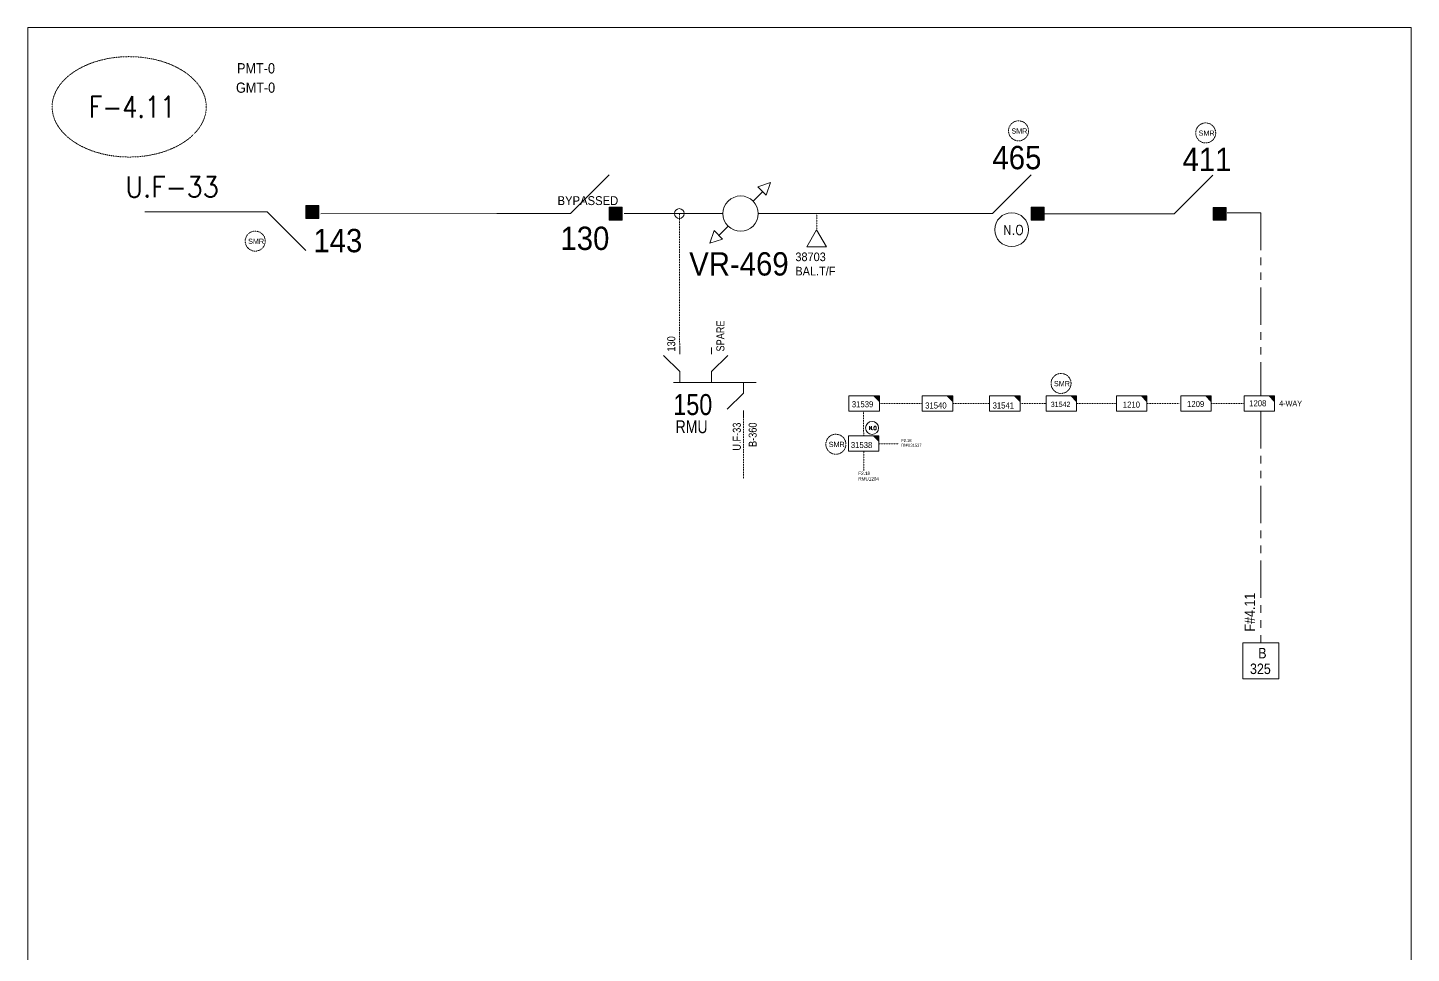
# Model space of a CAD drawing. Header units: metres. Extents: x 65984 to 144644, y -19036 to 23726.
# Drawn here: x 108281 to 110051, y 379 to 1564 of the extents above; entities that cross this region are included whole.
import ezdxf
from ezdxf.enums import TextEntityAlignment as Align

# ---------------------------------------------------------------- set-up
doc = ezdxf.new("R2010")
doc.units = ezdxf.units.M
doc.header["$MEASUREMENT"] = 0
doc.linetypes.add('( Phantom )', pattern=[2.5, 1.25, -0.25, 0.25, -0.25, 0.25, -0.25])
doc.linetypes.add('DGN Style 3', pattern=[0.013877, 0, -0.013877])
doc.layers.get('0').update_dxf_attribs({"color": 95, "lineweight": 40})
for name, color, linetype, lineweight in [('ABS', 7, 'Continuous', 40), ('ABS NUMBER', 112, 'Continuous', 30), ('d_eos', 111, 'Continuous', 40), ('d_eos no', 121, 'Continuous', 40), ('d_switch', 95, 'Continuous', 40), ('d_tf', 1, 'Continuous', 40), ('d_tf no', 6, 'Continuous', 40), ('d_ug cable', 95, 'Continuous', 40), ('d_unit sub', 7, 'Continuous', 40), ('FDR  2  19', 172, 'Continuous', 40), ('fedr no', 95, 'Continuous', 40), ('GRID STATION  04', 7, 'Continuous', 40), ('O H MAIN FEEDER', 4, 'Continuous', 100), ('REGULATOR', 5, 'Continuous', 40), ('SW N O', 114, 'Continuous', 30)]:
    doc.layers.add(name, color=color, linetype=linetype, lineweight=lineweight)
doc.styles.add('NASKHF', font='naskhf.shx', dxfattribs={"height": 8})
doc.styles.add('Style-Arial', font='arial.ttf')
doc.styles.add('Style-ENGINEERING', font='ENGINEERING.shx')
doc.styles.add('Style-msdefault', font='msdefault.shx')
doc.styles.add('Style-STANDARD', font='STANDARD.shx')

# ---------------------------------------------------------------- blocks, each defined once
blk = doc.blocks.new('ABS2_1_1')
at = {"color": 0, "linetype": 'ByBlock', "lineweight": -2, "ltscale": 500}
for q in [(-29900, 43500), (0, 0)]:
    blk.add_line((0, 13600), q, dxfattribs=at)
at = {"color": 0, "linetype": 'ByBlock', "lineweight": -2, "ltscale": 500, "flags": 128}
for points in [[(5000, 43600), (-5000, 43600), (-5000, 53600), (5000, 53600)], [(3791, 49653), (3791, 49653), (3791, 49653)]]:
    blk.add_lwpolyline(points, close=True, dxfattribs=at)
at = {"color": 0, "linetype": 'ByBlock', "lineweight": -2, "ltscale": 500}
for points in [[(5000, 43600), (-5000, 43600), (5000, 53600), (-5000, 53600)], [(3791, 49653), (3791, 49653), (3791, 49653)]]:
    blk.add_solid(points, dxfattribs=at)
blk = doc.blocks.new('*U2557')
at = {"layer": 'REGULATOR', "color": 7, "linetype": 'Continuous', "lineweight": 13}
for p, q in [((24, 25.1), (13.4, 14.5)), ((-14.9, -13.7), (-25.5, -24.4))]:
    blk.add_line(p, q, dxfattribs=at)
at = {"layer": 'REGULATOR', "color": 7, "linetype": 'Continuous', "lineweight": 13, "flags": 128}
for points in [[(29.5, 20), (34.4, 34.3), (20.1, 29.6)], [(-29.6, -20), (-34.4, -34.3), (-20.1, -29.5)]]:
    blk.add_lwpolyline(points, close=True, dxfattribs=at)
at = {"layer": 'REGULATOR', "color": 7, "linetype": 'Continuous', "lineweight": 13}
blk.add_circle((-0.8, 0.4), 20, dxfattribs=at)
blk = doc.blocks.new('TRA1_887')
at = {"layer": 'd_tf', "color": 121, "linetype": 'Continuous', "lineweight": 13, "ltscale": 0.001274, "flags": 128}
blk.add_lwpolyline([(10, -17), (0, 0), (-10, -17)], close=True, dxfattribs=at)
blk = doc.blocks.new('TRA1_886')
at = {"layer": 'd_tf', "color": 121, "linetype": 'Continuous', "lineweight": 13, "ltscale": 0.001274, "xscale": 1.000046566207833, "yscale": 1.000046566207833, "zscale": 1.000046566207833, "rotation": 180}
blk.add_blockref('TRA1_887', (0, 0), dxfattribs=at)
blk = doc.blocks.new('*U1430')
at = {"layer": 'SW N O', "color": 3, "lineweight": 13}
blk.add_circle((0, 0), 16.8, dxfattribs=at)
at = {"layer": 'SW N O', "color": 3, "lineweight": 13, "style": 'Style-STANDARD'}
blk.add_text('N.O', height=9.6, dxfattribs=at).set_placement((1.7, -0.2), align=Align.MIDDLE_CENTER)
blk = doc.blocks.new('TF_8')
at = {"color": 0, "linetype": 'ByBlock', "lineweight": -2}
blk.add_line((6.3, 4.95), (9.9, 1.35), dxfattribs=at)
blk.add_3dface([(-10.1, 4.95), (9.9, 4.95), (9.9, -5.05), (-10.1, -5.05)], dxfattribs=at)
blk = doc.blocks.new('exist.us-1000kva')
at = {"color": 0, "linetype": 'ByBlock', "lineweight": -2, "flags": 128}
blk.add_lwpolyline([(40, 12.9), (32.8, 20), (40, 20)], close=True, dxfattribs=at)
at = {"color": 0, "linetype": 'ByBlock', "lineweight": -2, "extrusion": (0, 0, -1)}
blk.add_solid([(-40, 12.9), (-32.8, 20), (-40, 20)], dxfattribs=at)
at = {"color": 0, "linetype": 'ByBlock', "lineweight": -2, "xscale": 2, "yscale": 2}
blk.add_blockref('TF_8', (20.2, 10.1), dxfattribs=at)
blk = doc.blocks.new('*U4137')
at = {"layer": 'SW N O', "color": 3, "lineweight": 13}
blk.add_circle((0, 0), 16.8, dxfattribs=at)
at = {"layer": 'SW N O', "color": 3, "lineweight": 13, "style": 'Style-STANDARD'}
blk.add_text('N.O', height=9.6, dxfattribs=at).set_placement((1.7, -0.2), align=Align.MIDDLE_CENTER)

msp = doc.modelspace()

# ---------------------------------------------------------------- linework, layer by layer
at = {"layer": 'd_eos', "color": 7, "linetype": 'Continuous', "lineweight": 13, "ltscale": 1.906077}
for p, q in [((109115.1, 1145.9), (109115.1, 1154.4)), ((109155.7, 1145.9), (109155.7, 1154.4)), ((109115.1, 1123.7), (109094.2, 1144)), ((109155.7, 1123.7), (109176.6, 1144)), ((109115.1, 1109.8), (109115.1, 1123.7)), ((109155.7, 1109.8), (109155.7, 1123.7)), ((109107.1, 1109.8), (109212.7, 1109.8)), ((109196.7, 1109.8), (109196.7, 1095.9)), ((109196.7, 1095.9), (109175.8, 1075.6)), ((109196.7, 1073.7), (109196.7, 1065.3))]:
    msp.add_line(p, q, dxfattribs=at)
at = {"layer": 'd_ug cable', "color": 121, "linetype": 'DGN Style 3', "lineweight": 13}
for p, q in [((109370.3, 1082.9), (109425.4, 1082.9)), ((109464, 1082.9), (109511.7, 1082.9)), ((109550.3, 1082.9), (109583.9, 1082.9)), ((109622.5, 1082.9), (109673.9, 1082.9)), ((109712.5, 1082.9), (109754.8, 1082.9)), ((109795, 1082.9), (109837.3, 1082.9)), ((109350.4, 1073), (109350.5, 1041.4)), ((109369.9, 1031.3), (109395.2, 1031.3)), ((109350.5, 1021.7), (109350.6, 996.4))]:
    msp.add_line(p, q, dxfattribs=at)
at = {"layer": 'd_ug cable', "color": 121, "linetype": 'DGN Style 3', "lineweight": 13, "flags": 128}
for points in [[(109114.8, 1171.1), (109114.8, 1325.8)], [(109290.5, 1305.6), (109290.5, 1325.8)], [(109115.1, 1154.4), (109114.8, 1171.1)]]:
    msp.add_lwpolyline(points, dxfattribs=at)
at = {"layer": 'd_ug cable', "color": 121, "linetype": '( Phantom )', "lineweight": 13, "ltscale": 38.229159, "flags": 128}
for points in [[(109858.7, 1326.8), (109858.7, 1092.4)], [(109858.7, 1073), (109858.7, 776.5)]]:
    msp.add_lwpolyline(points, dxfattribs=at)
at = {"layer": 'd_ug cable', "color": 2, "linetype": 'DGN Style 3', "lineweight": 13}
for centre in [(109548.7, 1431.6), (109788.2, 1428.9), (108571.8, 1290.5), (109603.1, 1108.4), (109314.9, 1030.6)]:
    msp.add_circle(centre, 12.8, dxfattribs=at)
at = {"layer": 'FDR  2  19', "color": 218, "linetype": 'DGN Style 3', "lineweight": 13, "flags": 128}
msp.add_lwpolyline([(109196.7, 1065.3), (109196.7, 986.8)], dxfattribs=at)
at = {"layer": 'fedr no', "color": 82, "linetype": 'DGN Style 3', "lineweight": 13, "true_color": 0x1dc70e}
msp.add_ellipse((108410.5, 1462.3), major_axis=(98.6, 0), ratio=0.651175, dxfattribs=at)
at = {"layer": 'GRID STATION  04', "color": 121, "linetype": 'Continuous', "lineweight": 13, "ltscale": 1.576523, "flags": 128}
msp.add_lwpolyline([(109835.6, 776.5), (109835.6, 730.3), (109881.8, 730.3), (109881.8, 776.5)], close=True, dxfattribs=at)
at = {"layer": 'O H MAIN FEEDER', "color": 140, "lineweight": 13, "ltscale": 0.861012, "flags": 128}
msp.add_lwpolyline([(110051.4, 1563.6), (108280.6, 1563.6), (108280.6, 250.6), (110051.4, 250.6)], close=True, dxfattribs=at)
at = {"layer": 'O H MAIN FEEDER', "color": 3, "lineweight": 13, "ltscale": 1.48783, "flags": 128}
msp.add_lwpolyline([(108573.1, 1327.9), (108430.3, 1327.9)], dxfattribs=at)
at = {"layer": 'O H MAIN FEEDER', "color": 121, "lineweight": 13, "ltscale": 1.48783, "flags": 128}
for points in [[(108655.9, 1325.6), (108881, 1325.8), (108881, 1325.8), (108955, 1325.8)], [(109043.8, 1325.8), (109170.5, 1325.8)], [(109215.6, 1325.8), (109503.9, 1325.8)], [(109581.5, 1325.3), (109725.3, 1325.3)], [(109815.7, 1326.8), (109858.7, 1326.8)]]:
    msp.add_lwpolyline(points, dxfattribs=at)
at = {"layer": 'O H MAIN FEEDER', "color": 121, "lineweight": 13, "ltscale": 1.48783}
msp.add_circle((109114.5, 1325.8), 6.23, dxfattribs=at)

# ---------------------------------------------------------------- block references
at = {"layer": 'ABS', "color": 7, "linetype": 'Continuous', "lineweight": 13, "ltscale": 2.476791, "xscale": 0.001659452222991476, "yscale": 0.001659452222991476, "zscale": 0.001098942225011945, "rotation": 269.9999999999997}
msp.add_blockref('ABS2_1_1', (108952.6, 1325.8), dxfattribs=at)
at = {"layer": 'ABS', "color": 2, "linetype": 'Continuous', "lineweight": 13, "ltscale": 2.476791, "xscale": 0.001659452222991476, "zscale": 0.001098942225011945}
for p, yscale, rotation in [((109492.6, 1325.8), 0.001659452222991476, 269.9999999999997), ((109725.3, 1325.4), 0.001659452222991476, 269.9999999999997), ((108564.3, 1327.9), -0.001659452222991477, 90.00000000000024)]:
    msp.add_blockref('ABS2_1_1', p, dxfattribs=dict(at, yscale=yscale, rotation=rotation))
at = {"layer": 'd_tf', "color": 121, "linetype": 'Continuous', "lineweight": 13, "ltscale": 0.001274, "xscale": 1.274305300040255, "yscale": 1.274305300040255, "zscale": 1.274305300040255, "rotation": 180}
msp.add_blockref('TRA1_886', (109290.3, 1304.9), dxfattribs=at)
at = {"layer": 'd_unit sub', "color": 121, "linetype": 'Continuous', "lineweight": 13, "xscale": 0.9751159164895046, "yscale": 0.9751159164895046, "zscale": 0.8307393886275162, "rotation": 359.9999999999999}
for p in [(109331.7, 1073), (109425.4, 1073), (109511.7, 1073), (109673.9, 1073), (109756.4, 1073), (109837.3, 1073)]:
    msp.add_blockref('exist.us-1000kva', p, dxfattribs=at)
at = {"layer": 'd_unit sub', "color": 2, "linetype": 'Continuous', "lineweight": 13, "xscale": 0.9751159164895046, "yscale": 0.9751159164895046, "zscale": 0.8307393886275162, "rotation": 359.9999999999999}
for p in [(109583.9, 1073), (109331, 1021.9)]:
    msp.add_blockref('exist.us-1000kva', p, dxfattribs=at)
at = {"layer": 'REGULATOR', "color": 7, "linetype": 'Continuous', "lineweight": 13, "extrusion": (0, 0, -1), "xscale": 1.128833640935272, "yscale": 1.128833640935272, "zscale": 1.128833640935272, "rotation": 90.00000000000001}
msp.add_blockref('*U2557', (-109192.5, 1326.6), dxfattribs=at)
at = {"layer": 'SW N O', "color": 3, "lineweight": 13, "xscale": 1.290637164372148, "yscale": 1.290637164372148, "zscale": 1.290637164372148, "rotation": 359.9999999999999}
msp.add_blockref('*U1430', (109539.9, 1305.1), dxfattribs=at)
at = {"layer": 'SW N O', "color": 3, "lineweight": 13, "xscale": 0.4969235294690951, "yscale": 0.4969235294690951, "zscale": 0.4969235294690951}
msp.add_blockref('*U4137', (109361.3, 1051.4), dxfattribs=at)

# ---------------------------------------------------------------- texts
at = {"layer": 'ABS NUMBER', "color": 2, "lineweight": 13, "style": 'Style-Arial', "width": 0.9}
for s, p in [('465', (109515.3, 1412.3)), ('411', (109758.6, 1410)), ('143', (108646.2, 1306.1))]:
    msp.add_text(s, height=29.86, dxfattribs=at).set_placement(p, align=Align.TOP_LEFT)
at = {"layer": 'ABS NUMBER', "color": 7, "lineweight": 13, "style": 'Style-Arial', "width": 0.9}
msp.add_text('130', height=29.86, dxfattribs=at).set_placement((108962.4, 1309), align=Align.TOP_LEFT)
at = {"layer": 'ABS NUMBER', "color": 7, "lineweight": 140, "style": 'Style-Arial', "width": 0.9}
msp.add_text('VR-469', height=29.86, dxfattribs=at).set_placement((109127.2, 1276.3), align=Align.TOP_LEFT)
at = {"layer": 'd_eos no', "color": 7, "linetype": 'Continuous', "lineweight": 13}
for s, height, style, width, p in [('PMT-0', 13.18, 'Style-Arial', 0.88, (108548.5, 1518.2)), ('150', 26.87, 'Style-msdefault', 0.833333, (109106.8, 1094.8)), ('RMU', 16.42, 'Style-msdefault', 0.818182, (109109.8, 1061.2))]:
    msp.add_text(s, height=height, dxfattribs=dict(at, style=style, width=width)).set_placement(p, align=Align.TOP_LEFT)
at = {"layer": 'd_eos no', "color": 7, "linetype": 'Continuous', "lineweight": 13, "insert": (108547.2, 1493.4), "char_height": 13.088, "attachment_point": 1, "style": 'NASKHF'}
msp.add_mtext('\\fArial|b0|i0|c178178|p39;\\H1x;\\W0.88;GMT-0\\P', dxfattribs=at)
at = {"layer": 'd_eos no', "color": 7, "linetype": 'Continuous', "lineweight": 13, "ltscale": 0.702245, "insert": (109882.2, 1086.4), "char_height": 7.242, "attachment_point": 1, "style": 'NASKHF'}
msp.add_mtext('\\fArial|b0|i0|c178178|p39;\\H1x;\\W0.88;4-WAY', dxfattribs=at)
at = {"layer": 'd_switch', "color": 1, "linetype": 'Continuous', "lineweight": 13, "style": 'Style-ENGINEERING', "width": 0.857143}
for s, p in [('SPARE', (109162, 1149.2)), ('130', (109099.1, 1149.2))]:
    msp.add_text(s, height=10.24, rotation=90, dxfattribs=at).set_placement(p, align=Align.TOP_LEFT)
for s, p in [('U.F-33', (109183, 1058.3)), ('B-360', (109203.3, 1058.4))]:
    msp.add_text(s, height=10.24, rotation=89.9925, dxfattribs=at).set_placement(p, align=Align.TOP_RIGHT)
at = {"layer": 'd_tf no', "color": 1, "linetype": 'Continuous', "lineweight": 40, "style": 'Style-msdefault', "width": 0.945946}
for p in [(109539.6, 1434.7), (109779.2, 1432), (108562.7, 1293.6), (109594, 1111.5), (109305.8, 1033.7)]:
    msp.add_text('SMR', height=6.69, dxfattribs=at).set_placement(p, align=Align.TOP_LEFT)
at = {"layer": 'd_tf no', "color": 121, "linetype": 'Continuous', "lineweight": 13, "style": 'Style-msdefault'}
for s, height, width, p in [('38703', 11.05, 0.945946, (109263.1, 1275.9)), ('BAL.T/F', 11.05, 0.945946, (109263.1, 1257.6)), ('31539', 7.79, 0.947368, (109335.4, 1085.7)), ('31540', 7.79, 0.947368, (109429.2, 1084.1)), ('31541', 7.79, 0.947368, (109515.5, 1084.1)), ('1210', 7.79, 0.947368, (109682.2, 1085.2)), ('1209', 7.79, 0.947368, (109764.4, 1086)), ('1208', 7.79, 0.947368, (109843.9, 1086.9))]:
    msp.add_text(s, height=height, dxfattribs=dict(at, width=width)).set_placement(p, align=Align.TOP_LEFT)
at = {"layer": 'd_tf no', "color": 2, "linetype": 'Continuous', "lineweight": 13, "style": 'Style-msdefault', "width": 0.947368}
for s, height, p in [('31542', 6.6, (109589.9, 1085)), ('31538', 7.79, (109334.1, 1033.5))]:
    msp.add_text(s, height=height, dxfattribs=at).set_placement(p, align=Align.TOP_LEFT)
at = {"layer": 'd_tf no', "color": 5, "linetype": 'Continuous', "lineweight": 13, "insert": (108958.7, 1348), "char_height": 11.391, "attachment_point": 1, "style": 'NASKHF'}
msp.add_mtext('\\Fmsdefault;\\H1x;\\W0.945946;BYPASSED', dxfattribs=at)
at = {"layer": 'd_tf no', "color": 2, "linetype": 'Continuous', "lineweight": 13, "attachment_point": 1, "style": 'NASKHF'}
for s, insert, char_height in [('\\Fmsdefault;\\H1x;\\W0.947368;F2.18\\PRMU31537', (109398.6, 1037.4), 3.725), ('\\Fmsdefault;\\H1x;\\W0.947368;F2.18\\PRMU1204', (109343.7, 995.5), 4.245)]:
    msp.add_mtext(s, dxfattribs=dict(at, insert=insert, char_height=char_height))
at = {"layer": 'fedr no', "color": 6, "linetype": 'Continuous', "lineweight": 13, "style": 'Style-STANDARD', "width": 0.909091}
msp.add_text('F-4.11', height=27.44, dxfattribs=at).set_placement((108414.1, 1462.3), align=Align.MIDDLE_CENTER)
at = {"layer": 'fedr no', "color": 6, "linetype": 'Continuous', "lineweight": 13, "insert": (108465.4, 1359.8), "char_height": 26.43, "attachment_point": 5, "style": 'Style-STANDARD'}
msp.add_mtext('U.F-33', dxfattribs=at)
at = {"layer": 'GRID STATION  04', "color": 121, "linetype": 'Continuous', "lineweight": 13, "style": 'Style-msdefault', "width": 0.888889}
msp.add_text('F#4.11', height=13.44, rotation=90, dxfattribs=at).set_placement((109837.9, 790.9), align=Align.TOP_LEFT)
for s, height, p in [('B', 13.4, (109855.5, 770)), ('325', 13.44, (109844.9, 750))]:
    msp.add_text(s, height=height, dxfattribs=at).set_placement(p, align=Align.TOP_LEFT)

doc.saveas('drawing.dxf')
